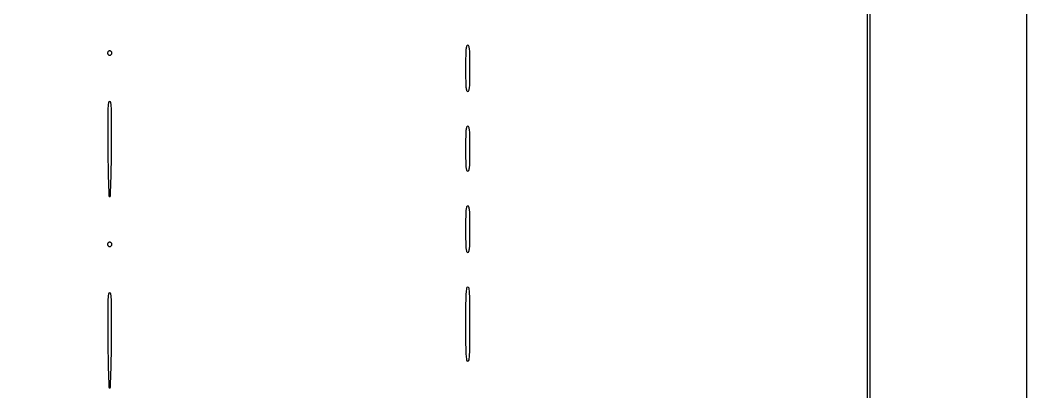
# Model space of a CAD drawing. Extents: x 0 to 836, y 5 to 589.
# Drawn here: x 488 to 546.8, y 366.9 to 388.6 of the extents above; entities that cross this region are included whole.
import ezdxf

# ---------------------------------------------------------------- set-up
doc = ezdxf.new("R2010")
doc.units = 0
doc.header["$MEASUREMENT"] = 0

msp = doc.modelspace()

# ---------------------------------------------------------------- linework, layer by layer
for points in [[(201.712326, 537.783562, -0.000001), (217.055896, 537.76491, -0.426088)], [(546.939, 229.3929, -0.000106), (546.943559, 250.949215, -0.000176), (546.957638, 269.095817, -0.000001), (546.976289, 285.583213, -0.415883)], [(836.0595, 588.6891), (420.497259, 588.710259, 0.000013), (261.145696, 588.714318, 0.000021), (126.989856, 588.708632), (4.934769, 588.698274, 0.19889), (4.878609, 588.675009, 0.198853), (4.855343, 588.618859), (4.83877, 516.273901, 0.000036), (4.826254, 436.744061, 0.000021), (4.8222, 342.282364), (4.8222, 95.946129), (4.469225, 95.920114, 0.031904), (4.160456, 95.877435, 0.315999), (4.075312, 95.787407, 0.415411), (4.137995, 95.703578, 0.035338), (4.43445, 95.6826), (4.8222, 95.6826), (4.8222, 50.2101), (4.8222, 4.7376), (420.462, 4.7376), (836.1018, 4.7376)], [(604.852986, 529.408162, -0.000002), (620.423836, 529.389509, -0.550615)], [(238.738155, 529.614638, -0.000002), (224.300981, 529.63329, -0.415836)], [(308.18842, 529.408162, -0.000002), (322.638019, 529.38951, -0.415836)], [(531.796111, 538.074638, -0.000002), (517.6951, 538.093291, -0.426056)], [(413.368417, 538.074638, -0.000002), (399.676779, 538.093291, -0.415815)], [(77.850638, 481.579418, -0.000002), (77.869294, 494.031443, -0.550517)], [(336.166934, 548.220763, -0.000002), (326.827688, 548.233536, -0.413812)], [(77.644162, 421.684687, -0.000002), (77.625507, 409.236574, -0.415775)], [(689.941022, 529.408162, -0.000003), (701.809045, 529.389505, -0.550493)], [(333.609652, 529.614638, -0.000003), (323.198363, 529.633296, -0.415688)], [(383.716206, 529.408162, -0.000003), (394.123716, 529.389504, -0.425916)], [(835.429914, 203.53197, -0.00002), (835.42504, 321.569549)], [(381.27946, 547.935135, -0.000004), (390.656104, 547.916048, -0.413615)], [(604.231838, 387.151416, -0.000003), (604.250494, 398.693431, -0.41574)], [(484.859921, 420.102361, -0.000019), (493.011272, 420.080958, -0.259223)]]:
    msp.add_lwpolyline(points, format="xyb")
for points in [[(537.3792, 395.505), (537.3792, 357.7311)], [(537.5484, 357.696876), (537.5484, 395.436552)], [(546.6852, 395.498413), (546.6852, 357.727806)]]:
    msp.add_lwpolyline(points)
for points in [[(513.945, 385.776, 0.002849), (513.949258, 385.028786, 0.020523), (513.968133, 384.66915, 0.04313), (514.003453, 384.474699, 0.338315), (514.0719, 384.4224, 0.338315), (514.140347, 384.474699, 0.04313), (514.175667, 384.66915, 0.020523), (514.194542, 385.028786, 0.002849), (514.1988, 385.776, 0.002849), (514.194542, 386.523214, 0.020523), (514.175667, 386.88285, 0.04313), (514.140347, 387.077301, 0.338315), (514.0719, 387.1296, 0.338315), (514.003453, 387.077301, 0.04313), (513.968133, 386.88285, 0.020523), (513.949258, 386.523214, 0.002849)], [(493.0488, 386.6643, 0.099038), (493.058488, 386.61587, 0.097945), (493.086077, 386.574677, 0.097945), (493.12727, 386.547088, 0.099038), (493.1757, 386.5374, 0.099038), (493.22413, 386.547088, 0.097945), (493.265323, 386.574677, 0.097945), (493.292912, 386.61587, 0.099038), (493.3026, 386.6643, 0.099038), (493.292912, 386.71273, 0.097945), (493.265323, 386.753923, 0.097945), (493.22413, 386.781512, 0.099038), (493.1757, 386.7912, 0.099038), (493.12727, 386.781512, 0.097945), (493.086077, 386.753923, 0.097945), (493.058488, 386.71273, 0.099038)], [(493.068794, 381.05955, 0.002147), (493.083479, 379.870131, 0.005481), (493.107274, 379.008289, 0.001584), (493.135718, 378.327126, 0.401123), (493.1757, 378.2889, 0.401123), (493.215682, 378.327126, 0.001584), (493.244126, 379.008289, 0.005481), (493.267921, 379.870131, 0.002147), (493.282606, 381.05955, 0.001195), (493.291623, 382.652738, 0.010459), (493.279154, 383.359189, 0.015323), (493.251242, 383.761848, 0.385261), (493.1757, 383.8302, 0.385261), (493.100158, 383.761848, 0.015323), (493.072246, 383.359189, 0.010459), (493.059777, 382.652738, 0.001195)], [(513.945, 381.0807, 0.002961), (513.949279, 380.358052, 0.021161), (513.968197, 380.0091, 0.045065), (514.003712, 379.820924, 0.33533), (514.0719, 379.7694, 0.33533), (514.140088, 379.820924, 0.045065), (514.175603, 380.0091, 0.021161), (514.194521, 380.358052, 0.002961), (514.1988, 381.0807, 0.002961), (514.194521, 381.803348, 0.021161), (514.175603, 382.1523, 0.045065), (514.140088, 382.340476, 0.33533), (514.0719, 382.392, 0.33533), (514.003712, 382.340476, 0.045065), (513.968197, 382.1523, 0.021161), (513.949279, 381.803348, 0.002961)], [(513.945, 376.3854, 0.002849), (513.949258, 375.638186, 0.020523), (513.968133, 375.27855, 0.04313), (514.003453, 375.084099, 0.338315), (514.0719, 375.0318, 0.338315), (514.140347, 375.084099, 0.04313), (514.175667, 375.27855, 0.020523), (514.194542, 375.638186, 0.002849), (514.1988, 376.3854, 0.002849), (514.194542, 377.132614, 0.020523), (514.175667, 377.49225, 0.04313), (514.140347, 377.686701, 0.338315), (514.0719, 377.739, 0.338315), (514.003453, 377.686701, 0.04313), (513.968133, 377.49225, 0.020523), (513.949258, 377.132614, 0.002849)], [(493.0488, 375.4971, 0.099038), (493.058488, 375.44867, 0.097945), (493.086077, 375.407477, 0.097945), (493.12727, 375.379888, 0.099038), (493.1757, 375.3702, 0.099038), (493.22413, 375.379888, 0.097945), (493.265323, 375.407477, 0.097945), (493.292912, 375.44867, 0.099038), (493.3026, 375.4971, 0.099038), (493.292912, 375.54553, 0.097945), (493.265323, 375.586723, 0.097945), (493.22413, 375.614312, 0.099038), (493.1757, 375.624, 0.099038), (493.12727, 375.614312, 0.097945), (493.086077, 375.586723, 0.097945), (493.058488, 375.54553, 0.099038)], [(513.945, 370.8441, 0.001651), (513.949008, 369.629913, 0.013039), (513.967394, 369.0675, 0.021095), (513.999611, 368.749418, 0.372888), (514.0719, 368.6868, 0.372888), (514.144189, 368.749418, 0.021095), (514.176406, 369.0675, 0.013039), (514.194792, 369.629913, 0.001651), (514.1988, 370.8441, 0.001651), (514.194792, 372.058287, 0.013039), (514.176406, 372.6207, 0.021095), (514.144189, 372.938782, 0.372888), (514.0719, 373.0014, 0.372888), (513.999611, 372.938782, 0.021095), (513.967394, 372.6207, 0.013039), (513.949008, 372.058287, 0.001651)], [(493.068794, 369.89235, 0.002147), (493.083479, 368.702931, 0.005481), (493.107274, 367.841089, 0.001584), (493.135718, 367.159926, 0.401123), (493.1757, 367.1217, 0.401123), (493.215682, 367.159926, 0.001584), (493.244126, 367.841089, 0.005481), (493.267921, 368.702931, 0.002147), (493.282606, 369.89235, 0.001195), (493.291623, 371.485538, 0.010459), (493.279154, 372.191989, 0.015323), (493.251242, 372.594648, 0.385261), (493.1757, 372.663, 0.385261), (493.100158, 372.594648, 0.015323), (493.072246, 372.191989, 0.010459), (493.059777, 371.485538, 0.001195)]]:
    msp.add_lwpolyline(points, format="xyb", close=True)

doc.saveas('drawing.dxf')
